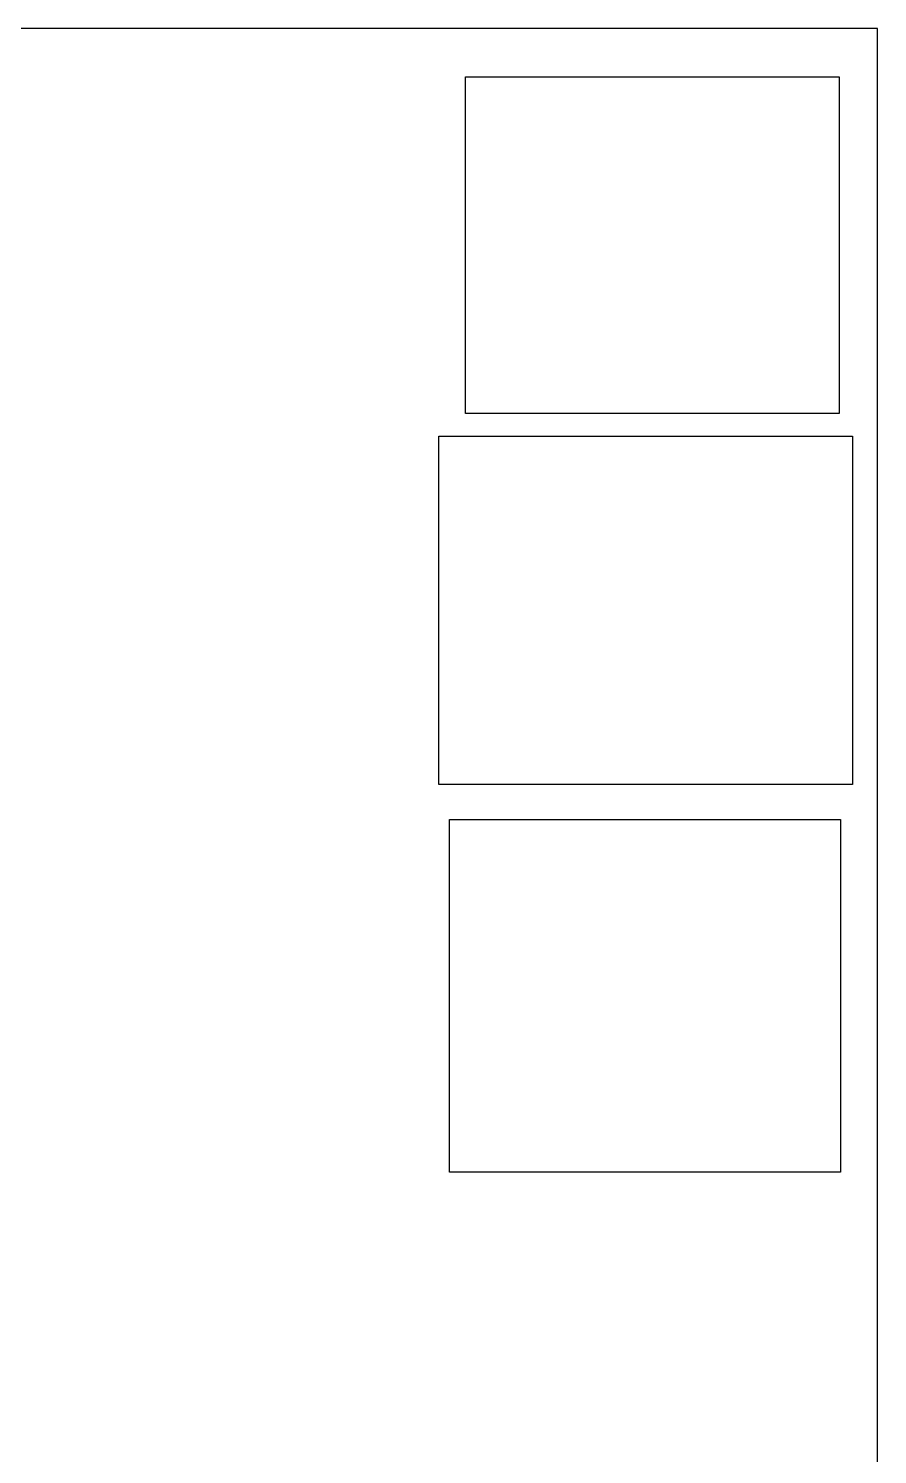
# Model space of a CAD drawing. Header units: millimetres. Extents: x 11758 to 17968, y 3782 to 8272.
# Drawn here: x 16602 to 17968, y 5977 to 8272 of the extents above; entities that cross this region are included whole.
import ezdxf

# ---------------------------------------------------------------- set-up
doc = ezdxf.new("R2010")
doc.units = ezdxf.units.MM
doc.header["$LTSCALE"] = 0.1
doc.header["$XCLIPFRAME"] = 2
doc.layers.add('Nekreslit', color=6, linetype='Continuous', plot=False)
picture_1 = doc.add_image_def('image1.jpg', size_in_pixel=(1600, 1200))
picture_2 = doc.add_image_def('image2.jpg', size_in_pixel=(1600, 1200))
picture_3 = doc.add_image_def('image3.jpg', size_in_pixel=(1600, 1200))

msp = doc.modelspace()

# ---------------------------------------------------------------- linework, layer by layer
at = {"layer": 'Nekreslit'}
msp.add_lwpolyline([(11758.3, 3781.7), (17968.3, 3781.7), (17968.3, 8271.7), (11758.3, 8271.7)], close=True, dxfattribs=at)

# ---------------------------------------------------------------- pictures from other files: only their frames are drawn
image = msp.add_image(picture_1, insert=(16847.6, 7330.4), size_in_units=(1565.4, 1174))
image.set_boundary_path([(467.71, 316.94), (1082.09, 870.86)])
image = msp.add_image(picture_2, insert=(16868.8, 6706.9), size_in_units=(1563.7, 1172.8))
image.set_boundary_path([(402.48, 269.43), (1083.5, 843.34)])
image = msp.add_image(picture_3, insert=(16835, 6071.7), size_in_units=(1563.4, 1172.5))
image.set_boundary_path([(454.52, 250.73), (1098.27, 831.84)])

doc.saveas('drawing.dxf')
